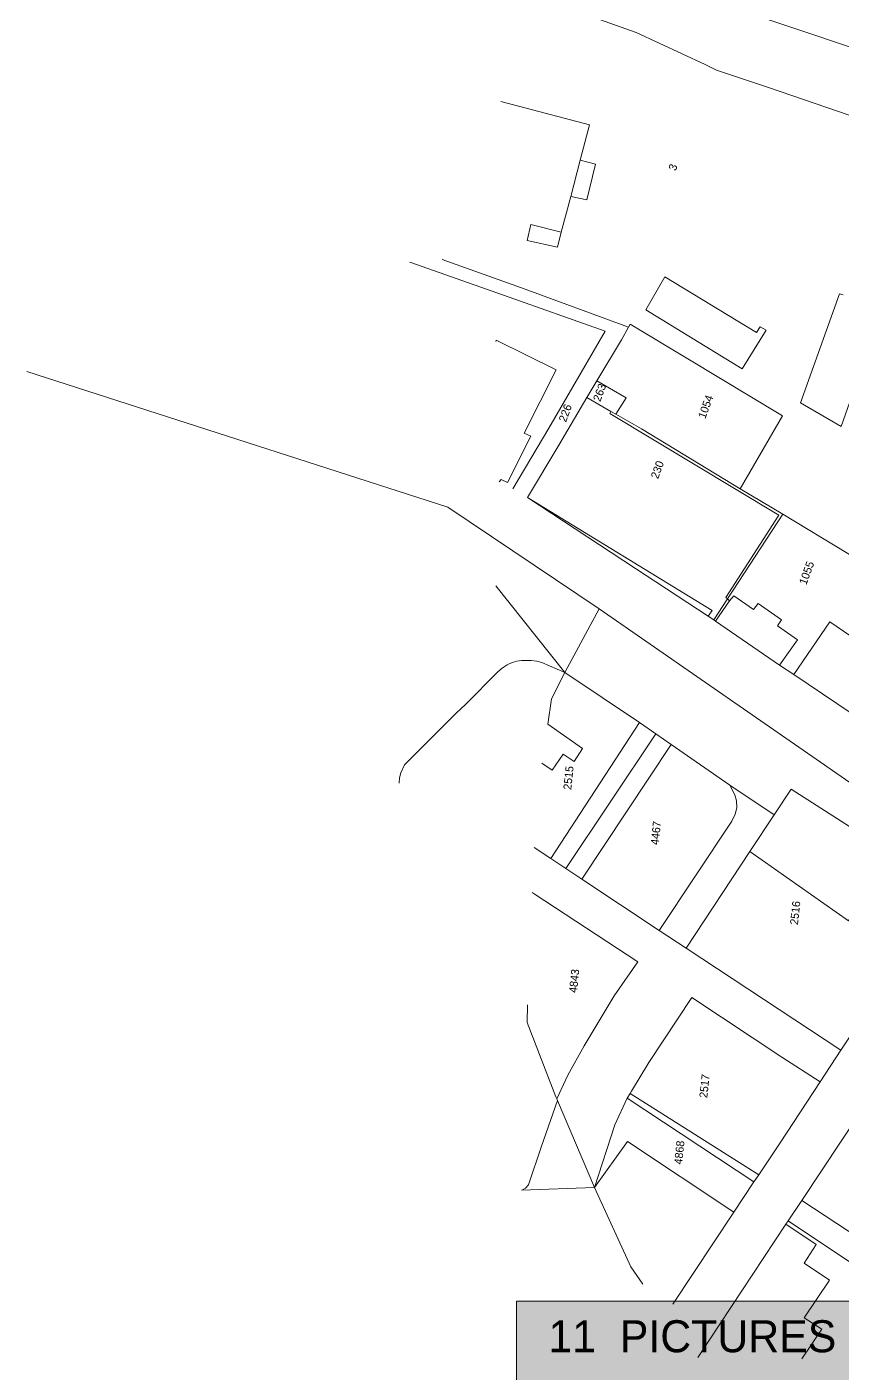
# Model space of a CAD drawing. Header units: metres. Extents: x -334141 to -333355, y -28195 to -27441.
# Drawn here: x -334140.5 to -334013.3, y -28019 to -27808.7 of the extents above; entities that cross this region are included whole.
import ezdxf

# ---------------------------------------------------------------- set-up
doc = ezdxf.new("R2010")
doc.units = ezdxf.units.M
for name, color, linetype, lineweight, true_color in [('EB-BASE-DIVIDING', 7, 'CONTINUOUS', 18, 0xc8bcac), ('EB-BASE-EASEMENTS', 7, 'CONTINUOUS', 18, 0x71806b), ('EB-BASE-PARCEL-NUMBERS', 7, 'CONTINUOUS', 9, 0x8a8d90), ('EB-BASE-PARCELS', 7, 'CONTINUOUS', 18, 0x8a8d90), ('EB-BASE-SECTIONS', 7, 'CONTINUOUS', 9, 0xded8cf), ('EB-BASE-SHEETS', 7, 'CONTINUOUS', 9, 0xded8cf), ('EB-BASE-STRUCTURES', 7, 'CONTINUOUS', 18, 0x4e504d), ('EB-KEY-BACKGROUND', 7, 'CONTINUOUS', 0, 0xf4f2ed), ('EB-KEY-TEXT', 7, 'CONTINUOUS', 13, 0x151515)]:
    doc.layers.add(name, color=color, linetype=linetype, lineweight=lineweight, true_color=true_color)
doc.styles.add('OD-INTER', font='Inter.ttf')

msp = doc.modelspace()

# ---------------------------------------------------------------- hatches: boundary and pattern name
at = {"layer": 'EB-KEY-BACKGROUND', "transparency": 33554687}
msp.add_hatch(color=256, dxfattribs=at).paths.add_polyline_path([(-334064.11, -28007.72), (-333479.11, -28007.72), (-333479.11, -28194.72), (-334064.11, -28194.72)])

# ---------------------------------------------------------------- linework, layer by layer
at = {"layer": 'EB-BASE-DIVIDING'}
for points in [[(-334067.34, -27896.04), (-334056.56, -27909.58)], [(-334016.69, -27973.51), (-334013.45, -27968.52)], [(-334063.3, -27990.39), (-334051.93, -27989.97)]]:
    msp.add_lwpolyline(points, dxfattribs=at)
at = {"layer": 'EB-BASE-EASEMENTS'}
for points in [[(-334055.63, -27835.25), (-334053.1, -27835.75), (-334051.73, -27830.2), (-334054.14, -27829.56)], [(-334061.87, -27839.59), (-334062.42, -27842.07), (-334057.7, -27843.16), (-334057.13, -27840.81)]]:
    msp.add_lwpolyline(points, dxfattribs=at)
at = {"layer": 'EB-BASE-PARCELS'}
for points in [[(-334075.8, -27798.82), (-334058.47, -27804.99), (-334045.39, -27809.6), (-334034.61, -27814.63), (-334032.84, -27815.5), (-334024.57, -27818.23), (-334008.65, -27823.7)], [(-334047.27, -27800.05), (-334005.69, -27813.98)], [(-334064.66, -27880.87), (-334059.03, -27871.39), (-334050.26, -27856.28), (-334066.11, -27850.61), (-334080.76, -27845.48)], [(-334075.68, -27845.05), (-334063.3, -27849.48), (-334046.6, -27855.62)], [(-334046.6, -27855.62), (-334046.33, -27855.16), (-334037.34, -27860.57), (-334022.55, -27869.48), (-334029.15, -27880.89)], [(-334051.56, -27863.99), (-334047.7, -27857.62), (-334046.6, -27855.62)], [(-334053.1, -27866.61), (-334051.56, -27863.99)], [(-334051.56, -27863.99), (-334046.98, -27866.68), (-334048.56, -27869.24)], [(-334053.1, -27866.61), (-334057.48, -27874.07), (-334062.35, -27882.25)], [(-334049.35, -27868.81), (-334053.1, -27866.61)], [(-334048.56, -27869.24), (-334049.35, -27868.81)], [(-334029.15, -27880.89), (-334044.57, -27871.51), (-334048.56, -27869.24)], [(-334034.17, -27900.77), (-334045.53, -27893.31), (-334062.35, -27882.25)], [(-334022.51, -27884.85), (-334029.15, -27880.89)], [(-334022.51, -27884.85), (-334031.15, -27898.07)], [(-334002.2, -27897.12), (-334022.51, -27884.85)], [(-334031.15, -27898.07), (-334033.29, -27901.35)], [(-334033.29, -27901.35), (-334034.17, -27900.77)], [(-334033.04, -27901.52), (-334033.29, -27901.35)], [(-334023.01, -27908.4), (-334033.04, -27901.52)], [(-334082.43, -27926.86), (-334082.36, -27926.01), (-334082.16, -27925.24), (-334081.59, -27924), (-334073.52, -27915.9), (-334072.03, -27914.54), (-334066.98, -27909.44), (-334066.35, -27908.9), (-334065.53, -27908.37), (-334064.76, -27907.98), (-334064.03, -27907.79), (-334063.3, -27907.71), (-334061.82, -27907.71), (-334060.92, -27907.81), (-334060.14, -27908), (-334056.56, -27909.58)], [(-334044.89, -27917.38), (-334056.56, -27909.58)], [(-334020.78, -27909.87), (-334023.01, -27908.4)], [(-334011.85, -27915.92), (-334020.78, -27909.87)], [(-334042.34, -27919.16), (-334044.89, -27917.38)], [(-334042.34, -27919.16), (-334056.4, -27940.15)], [(-334042.34, -27919.16), (-334039.93, -27920.82)], [(-334039.93, -27920.82), (-334030.77, -27927.17)], [(-334030.77, -27927.17), (-334023.88, -27931.79)], [(-334023.88, -27931.79), (-334021.21, -27927.8)], [(-334021.21, -27927.8), (-333994.31, -27944.99)], [(-334023.88, -27931.79), (-334027.67, -27937.53)], [(-334058.73, -27938.63), (-334061.35, -27936.9)], [(-334056.4, -27940.15), (-334058.73, -27938.63)], [(-334027.67, -27937.53), (-334037.61, -27952.62)], [(-334053.87, -27941.85), (-334056.4, -27940.15)], [(-334041.83, -27949.84), (-334053.87, -27941.85)], [(-334057.8, -27976.16), (-334056.06, -27972.42), (-334053.52, -27967.86), (-334048.85, -27960.06), (-334045.12, -27954.77), (-334061.35, -27944.11), (-334061.63, -27943.92)], [(-334037.61, -27952.62), (-334041.83, -27949.84)], [(-334000.19, -27948.61), (-334013.45, -27968.52)], [(-334013.45, -27968.52), (-334037.61, -27952.62)], [(-334016.69, -27973.51), (-334022.65, -27969.64), (-334036.7, -27960.31), (-334043.41, -27970.46), (-334046.11, -27974.92), (-334046.33, -27975.29)], [(-334004.1, -27968.71), (-334019.54, -27992.02)], [(-334026.27, -27987.99), (-334022.93, -27983), (-334016.69, -27973.51)], [(-334057.7, -27976.42), (-334060.2, -27983.55), (-334062.23, -27989.55), (-334062.7, -27990.1), (-334063.05, -27990.32), (-334063.3, -27990.39)], [(-334046.79, -27976.03), (-334048.72, -27980.22), (-334051.93, -27989.97)], [(-334046.79, -27976.03), (-334046.33, -27975.29)], [(-334046.79, -27976.03), (-334027.01, -27989.11)], [(-334030.17, -27993.84), (-334027.01, -27989.11)], [(-334027.01, -27989.11), (-334026.27, -27987.99)], [(-334039.69, -28008.2), (-334030.17, -27993.84)], [(-334019.54, -27992.02), (-334021.68, -27995.22)], [(-334035.76, -28016.53), (-334022.02, -27995.74)], [(-334022.02, -27995.74), (-334021.68, -27995.22)], [(-334021.68, -27995.22), (-333988.3, -28017.45)]]:
    msp.add_lwpolyline(points, dxfattribs=at)
at = {"layer": 'EB-BASE-SECTIONS'}
for points in [[(-334059.21, -27917.62), (-334058.6, -27913.67), (-334056.56, -27909.58)], [(-334062.35, -27961.46), (-334062.45, -27964.22), (-334057.94, -27975.81), (-334057.8, -27976.16)], [(-334057.8, -27976.16), (-334057.7, -27976.42)], [(-334051.93, -27989.97), (-334046.24, -28002.38), (-334044.34, -28005.08)]]:
    msp.add_lwpolyline(points, dxfattribs=at)
at = {"layer": 'EB-BASE-SHEETS'}
for points in [[(-334051.2, -27899.63), (-334074.83, -27883.72), (-334140.53, -27862.54)], [(-334056.56, -27909.58), (-334051.2, -27899.63)], [(-334051.2, -27899.63), (-334011.34, -27927.19), (-333934.63, -27977.41), (-333882.66, -28013.43), (-333877.31, -28017.15)], [(-334057.7, -27976.42), (-334051.93, -27989.97)]]:
    msp.add_lwpolyline(points, dxfattribs=at)
at = {"layer": 'EB-BASE-STRUCTURES'}
for points in [[(-334066.52, -27820.41), (-334052.7, -27824.01), (-334054.14, -27829.56)], [(-334054.14, -27829.56), (-334055.63, -27835.25)], [(-334055.63, -27835.25), (-334057.13, -27840.81)], [(-334057.13, -27840.81), (-334061.87, -27839.59)], [(-334025.11, -27856.1), (-334026.05, -27855.57), (-334026.63, -27856.48), (-334040.95, -27847.76), (-334043.9, -27852.92), (-334028.86, -27862.12)], [(-334013.06, -27850.6), (-334013.68, -27850.4), (-334019.72, -27867.47), (-334013.37, -27871.14), (-334008.4, -27856.92), (-334001.01, -27859), (-333999.6, -27854.48)], [(-334028.86, -27862.12), (-334025.11, -27856.1)], [(-334066.8, -27879.76), (-334066.51, -27879.44), (-334065.47, -27879.91), (-334061.83, -27872.63), (-334062.87, -27872.19), (-334057.88, -27862.27), (-334067.24, -27857.66), (-334067.34, -27857.85)], [(-334049.35, -27868.81), (-334049.51, -27869.1), (-334023.13, -27884.98), (-334031.41, -27897.85), (-334031.15, -27898.07)], [(-334034.17, -27900.77), (-334033.55, -27899.87), (-334062.35, -27882.25)], [(-334030.81, -27898.37), (-334033.04, -27901.52)], [(-334031.15, -27898.07), (-334030.81, -27898.37)], [(-334030.81, -27898.37), (-334030.16, -27897.59), (-334027.06, -27899.74), (-334026.34, -27898.76), (-334022.73, -27901.31), (-334023.32, -27902.29), (-334020.22, -27904.48), (-334023.01, -27908.4)], [(-334020.78, -27909.87), (-334015.19, -27901.64), (-334007.48, -27906.93), (-334011.85, -27915.92)], [(-334060.15, -27923.73), (-334058.51, -27924.82), (-334056.78, -27922.29), (-334055.09, -27923.45), (-334053.79, -27921.44), (-334059.21, -27917.62)], [(-334044.89, -27917.38), (-334058.73, -27938.63)], [(-334039.93, -27920.82), (-334053.87, -27941.85)], [(-334030.77, -27927.17), (-334030.01, -27928.65), (-334029.73, -27929.61), (-334029.71, -27930.72), (-334029.93, -27931.71), (-334030.46, -27932.77), (-334041.83, -27949.84)], [(-334000.19, -27948.61), (-334009.02, -27942.92), (-334012.25, -27948.32), (-334027.67, -27937.53)], [(-334026.27, -27987.99), (-334046.33, -27975.29)], [(-334030.17, -27993.84), (-334046.76, -27982.83), (-334051.93, -27989.97)], [(-333986.6, -28013.67), (-334019.54, -27992.02)], [(-334022.02, -27995.74), (-334017.32, -27998.91), (-334019.19, -28001.8), (-334015.22, -28004.48), (-334019.19, -28010.36), (-334016.43, -28012.13), (-334019.54, -28016.72)]]:
    msp.add_lwpolyline(points, dxfattribs=at)
at = {"layer": 'EB-KEY-TEXT'}
msp.add_lwpolyline([(-334064.11, -28007.72), (-333479.11, -28007.72), (-333479.11, -28194.72), (-334064.11, -28194.72)], close=True, dxfattribs=at)

# ---------------------------------------------------------------- texts
at = {"layer": 'EB-BASE-PARCEL-NUMBERS', "style": 'OD-INTER'}
for s, rotation, p in [('3', 69.9902, (-334039.23, -27831.31)), ('263', 69.9902, (-334051.01, -27867.35)), ('226', 69.9902, (-334056.37, -27870.56)), ('1054', 69.9902, (-334034.61, -27870.02)), ('230', 69.9902, (-334041.99, -27879.41)), ('1055', 69.9902, (-334018.84, -27895.97)), ('2515', 83.9793, (-334055.55, -27927.93)), ('4467', 83.9793, (-334041.91, -27936.54)), ('2516', 83.9793, (-334020.15, -27949.02)), ('4843', 83.9793, (-334054.67, -27959.65)), ('2517', 83.9793, (-334034.31, -27976.06)), ('4868', 83.9793, (-334038.24, -27986.44))]:
    msp.add_text(s, height=1.25, rotation=rotation, dxfattribs=at).set_placement(p)
at = {"layer": 'EB-KEY-TEXT', "style": 'OD-INTER'}
msp.add_text('11  PICTURES', height=5, dxfattribs=at).set_placement((-334059.11, -28015.72))

doc.saveas('drawing.dxf')
